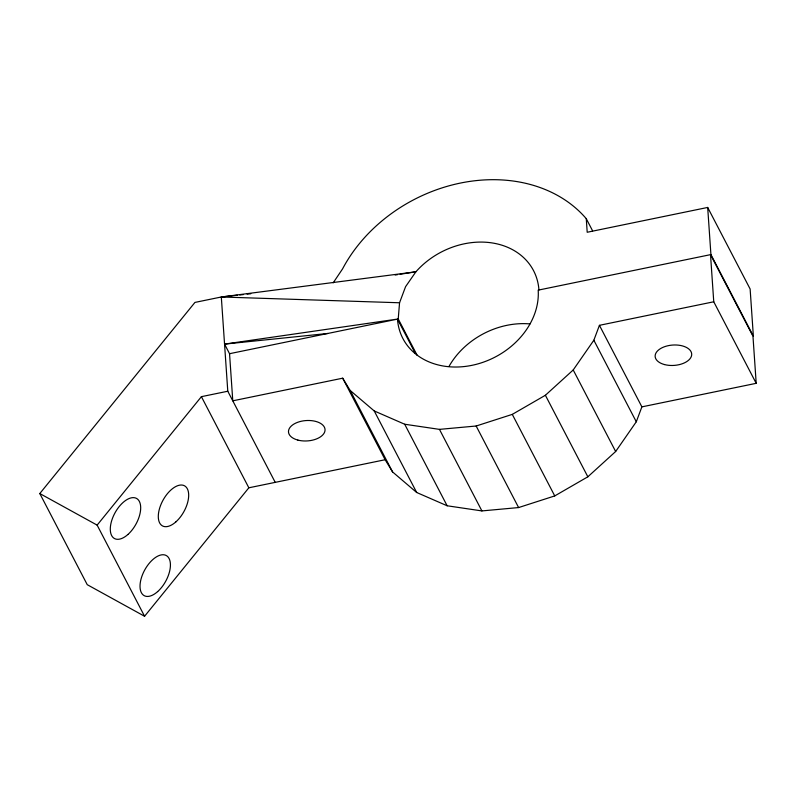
<?xml version="1.0" encoding="UTF-8"?>
<svg xmlns="http://www.w3.org/2000/svg" width="796" height="796" viewBox="0 0 796 796"><rect width="100%" height="100%" fill="white"/><g stroke="black" fill="none" stroke-linecap="round" stroke-linejoin="round"><path stroke-width="1.19" d="M538.932 289.993A73.252 59.113 -27.5 0 0 491.659 242.86A73.252 59.113 -27.5 0 0 415.89 271.804L405.572 286.679L399.552 302.769L398.229 318.967L417.164 355.334M342.698 378.19L350.14 390.418L374.229 410.945L404.696 424.238L439.462 429.372L476.157 426.009L512.286 414.378L545.389 395.264L573.21 369.971L593.846 340.23L599.428 325.325L713.753 301.784L756.2 383.324L641.884 406.865L636.293 421.771L615.656 451.511L587.846 476.804L554.742 495.918L518.604 507.559L481.908 510.923L447.143 505.778L416.676 492.495L392.597 471.958L385.145 459.73L342.698 378.19L232.78 400.826L229.546 353.703L398.229 318.967L224.552 344.111L229.696 353.991M333.176 282.849L342.569 268.879A146.504 118.216 -27.5 0 1 586.274 218.691L592.582 230.82M385.145 459.73L248.84 487.799L144.574 616.263L87.242 584.682L39.8 493.54L194.94 302.42L221.318 296.988L415.89 271.804L400.06 274.262M144.574 616.263L97.132 525.121L201.398 396.667L227.785 391.234L275.227 482.366M707.684 207.448L710.918 254.571L753.364 336.121L750.13 288.998L707.684 207.448L587.199 232.263L586.274 218.691M710.918 254.571L538.186 290.142A73.252 59.113 -27.5 0 1 471.998 365.324A73.252 59.113 -27.5 0 1 397.483 319.116L415.263 353.275M395.184 275.018L397.622 274.64M227.785 391.234L221.318 296.988L237.278 295.236M239.735 294.968L243.427 294.56M247.108 294.152L250.79 293.754M224.552 344.111L327.882 333.454M221.318 296.988L399.552 302.769M39.8 493.54L97.132 525.121M599.428 325.325L641.884 406.865M593.846 340.23L636.293 421.771M573.21 369.971L615.656 451.511M545.389 395.264L587.846 476.804M512.286 414.378L554.742 495.918M476.157 426.009L518.604 507.559M439.462 429.372L481.908 510.923M404.696 424.238L447.143 505.778M374.229 410.945L416.676 492.495M350.14 390.418L392.597 471.958M201.398 396.667L248.84 487.799M756.2 383.324L752.966 336.201L710.52 254.66L713.753 301.784M449.153 366.16A73.252 59.113 -27.5 0 1 529.977 323.922M175.926 521.848A22.895 11.91 -61.1 0 0 185.249 486.266A22.895 11.91 -61.1 0 0 159.28 509.44A22.895 11.91 -61.1 0 0 175.926 521.848M157.668 591.587A22.895 11.91 -61.1 0 0 166.991 555.996A22.895 11.91 -61.1 0 0 141.011 579.17A22.895 11.91 -61.1 0 0 157.668 591.587M127.937 534.464A22.895 11.91 -61.1 0 0 137.25 498.883A22.895 11.91 -61.1 0 0 111.281 522.057A22.895 11.91 -61.1 0 0 127.937 534.464M297.863 440.079A18.308 10.199 -3.9 0 0 325.047 429.721A18.308 10.199 -3.9 0 0 297.386 422.407A18.308 10.199 -3.9 0 0 297.863 440.079M664.511 364.568A18.308 10.199 -3.9 0 0 691.704 354.21A18.308 10.199 -3.9 0 0 664.043 346.897A18.308 10.199 -3.9 0 0 664.511 364.568"/></g></svg>
